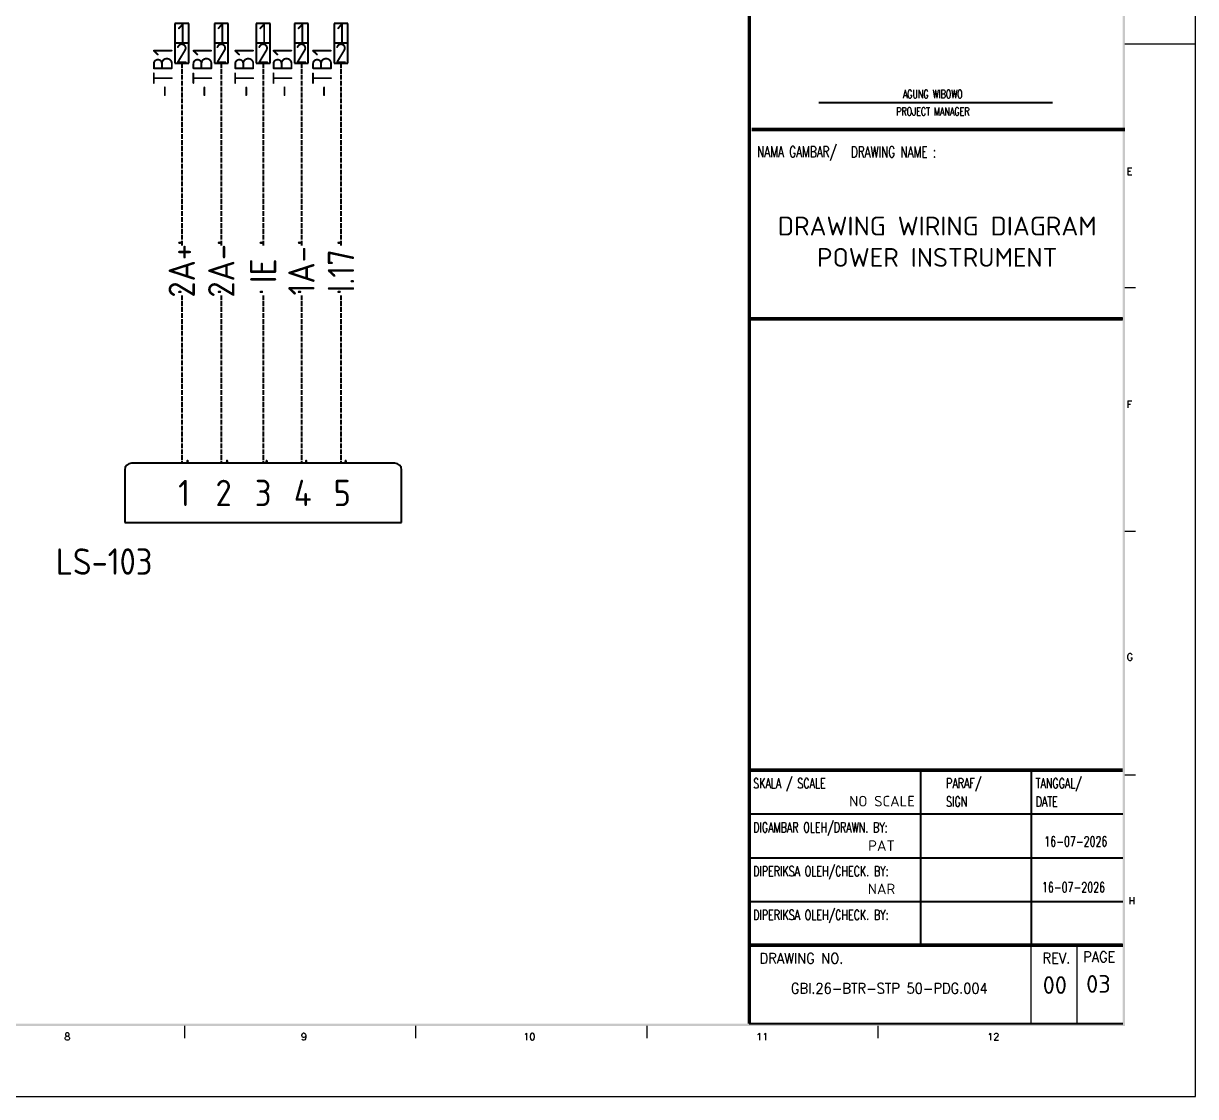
# Model space of a CAD drawing. Header units: millimetres. Extents: x 67033 to 212947, y 35102 to 335921.
# Drawn here: x 71582 to 74551, y 149414 to 152131 of the extents above; entities that cross this region are included whole.
import ezdxf
from ezdxf.enums import TextEntityAlignment as Align

# ---------------------------------------------------------------- set-up
doc = ezdxf.new("R2010")
doc.units = ezdxf.units.MM
doc.linetypes.add('ACAD_ISO02W100', pattern=[15, 12, -3])
for name, color, linetype in [('BORDER', 7, 'Continuous'), ('MISC', 2, 'Continuous'), ('RED_2.5mm^2', 1, 'Continuous'), ('S-Kop', 7, 'Continuous'), ('SYMS', 7, 'Continuous'), ('TAGS', 51, 'Continuous'), ('TERMS', 4, 'Continuous')]:
    doc.layers.add(name, color=color, linetype=linetype)
doc.styles.add('3', font='ROMANS.SHX', dxfattribs={"width": 0.75})
doc.styles.add('ISOCPEUR', font='isocpeur.ttf')
doc.styles.add('ROMANS', font='romans.shx', dxfattribs={"height": 0.3})
doc.styles.add('WD_IEC', font='isocp2.shx', dxfattribs={"width": 0.9, "height": 4})

# ---------------------------------------------------------------- blocks, each defined once
blk = doc.blocks.new('VCN1_12P_6B1C')
at = {"layer": 'SYMS'}
for p, q in [((160, 45), (-40, 45)), ((-45, 40), (-45, 0)), ((165, 0), (165, 40)), ((-45, 0), (165, 0))]:
    blk.add_line(p, q, dxfattribs=at)
for centre, start, end in [((-40, 40), 90, 180), ((160, 40), 0, 90)]:
    blk.add_arc(centre, 5, start, end, dxfattribs=at)
at = {"layer": 'SYMS', "linetype": 'Continuous', "style": 'WD_IEC', "width": 0.9, "flags": 8}
for tag, p in [('TERMDESC01P', (-3, 51)), ('TERMDESC02P', (27, 51)), ('TERMDESC03P', (57, 51)), ('TERMDESC04P', (87, 51)), ('TERMDESC05P', (117, 51))]:
    blk.add_attdef(tag, p, '', height=6, rotation=90, dxfattribs=at)
at = {"layer": 'SYMS', "style": 'WD_IEC'}
for tag, p in [('X2WIRE01P', (3, 51)), ('X2WIRE02P', (33, 51)), ('X2WIRE03P', (63, 51)), ('X2WIRE04P', (93, 51)), ('X2WIRE05P', (123, 51))]:
    blk.add_attdef(tag, text='', height=6, rotation=90, dxfattribs=at).set_placement(p, align=Align.TOP_LEFT)
for tag, p in [('X2_TINY_DOT_DONT_REMOVE_01P', (0, 45)), ('X2_TINY_DOT_DONT_REMOVE_02P', (30, 45)), ('X2_TINY_DOT_DONT_REMOVE_03P', (60, 45)), ('X2_TINY_DOT_DONT_REMOVE_04P', (90, 45)), ('X2_TINY_DOT_DONT_REMOVE_05P', (120, 45))]:
    blk.add_attdef(tag, p, '', height=0.03, dxfattribs=at)
at = {"layer": 'SYMS', "style": 'WD_IEC', "flags": 1}
for tag, p, height in [('X2TERM01P', (0, 45), 0.96), ('X2TERM02P', (30, 45), 0.96), ('X2TERM03P', (60, 45), 0.96), ('X2TERM04P', (90, 45), 0.96), ('X2TERM05P', (120, 45), 0.96), ('MFG', (8.25, 12), 4.5), ('CAT', (8.25, 4.5), 4.5), ('ACE_FLAG', (0, -5.26), 0.96), ('ASSYCODE', (8.25, -8.25), 3), ('CATDESC', (8.25, -17.25), 3)]:
    blk.add_attdef(tag, p, '', height=height, dxfattribs=at)
at = {"layer": 'SYMS', "style": 'WD_IEC'}
for tag, p in [('INST', (-24, 22.18)), ('LOC', (-24, 13.78)), ('TAG1', (-24, 5.38)), ('DESC1', (-24, -3.3)), ('DESC2', (-24, -13.8)), ('DESC3', (-24, -24.3)), ('XREF', (-24, -34.8))]:
    blk.add_attdef(tag, text='', height=7.5, dxfattribs=at).set_placement(p, align=Align.RIGHT)
for tag, p in [('TERM01P', (0, 22.5)), ('TERM02P', (30, 22.5)), ('TERM03P', (60, 22.5)), ('TERM04P', (90, 22.5)), ('TERM05P', (120, 22.5))]:
    blk.add_attdef(tag, text='', height=6, dxfattribs=at).set_placement(p, align=Align.MIDDLE_CENTER)
at = {"layer": 'SYMS', "style": 'WD_IEC', "width": 0.9, "flags": 1}
for tag, p in [('X1LINK', (144, 22.5)), ('FAMILY', (-4.38, 2.87)), ('GENDER', (-4.21, -6.98)), ('WDBLKNAM', (-4.21, -12.39))]:
    blk.add_attdef(tag, p, '', height=1.5, dxfattribs=at)
blk = doc.blocks.new('VSP1001')
for p, q in [((1.75, 5), (-1.75, 5)), ((-1.75, 5), (-1.75, -5)), ((1.75, -5), (1.75, 5)), ((1.75, 0), (-1.75, 0)), ((-1.75, -5), (1.75, -5))]:
    blk.add_line(p, q)
at = {"linetype": 'Continuous', "style": 'WD_IEC', "width": 0.9, "flags": 8}
blk.add_attdef('TERMDESC01', (-1, 6), '', height=2, rotation=90, dxfattribs=at)
blk.add_attdef('X2WIRE01', text='', height=2, rotation=90, dxfattribs=at).set_placement((1, 6), align=Align.TOP_LEFT)
at = {"style": 'WD_IEC'}
for tag, p in [('INST', (-4, 5)), ('LOC', (-4, 2)), ('TAG1', (-4, -1)), ('DESC1', (-4, -4.1)), ('DESC2', (-4, -7.85)), ('DESC3', (-4, -11.6))]:
    blk.add_attdef(tag, text='', height=2.5, dxfattribs=at).set_placement(p, align=Align.RIGHT)
for tag, p in [('TERM01', (0, 2.5)), ('TERM02', (0, -2.5))]:
    blk.add_attdef(tag, text='', height=2, dxfattribs=at).set_placement(p, align=Align.MIDDLE_CENTER)
at = {"style": 'WD_IEC', "width": 0.9, "flags": 1}
for tag, p in [('ACE_FLAG', (-0.5, 4.5)), ('X2TERM01', (0, 5)), ('CAT', (-0.96, 0.48)), ('MFG', (-0.88, 1.65)), ('ASSYCODE', (-1.03, -0.58)), ('FAMILY', (-1.03, -1.66)), ('X8TERM02', (0, -5))]:
    blk.add_attdef(tag, p, '', height=0.25, dxfattribs=at)
at = {"linetype": 'Continuous', "style": 'WD_IEC', "width": 0.9, "flags": 8}
blk.add_attdef('TERMDESC02', text='', height=2, rotation=90, dxfattribs=at).set_placement((-1, -6), align=Align.RIGHT)
blk.add_attdef('X8WIRE02', text='', height=2, rotation=90, dxfattribs=at).set_placement((1, -6), align=Align.TOP_RIGHT)
blk = doc.blocks.new('VT0_LGENERIC')
at = {"style": 'WD_IEC'}
blk.add_attdef('COLOR', text='', height=2.5, rotation=90, dxfattribs=at).set_placement((0, 0), align=Align.MIDDLE_CENTER)
at = {"style": 'WD_IEC', "flags": 1}
for tag, p in [('X2TERM01', (0, 4)), ('X8TERM01', (0, -4))]:
    blk.add_attdef(tag, p, '', height=0.16, rotation=90, dxfattribs=at)
at = {"style": 'WD_IEC'}
for tag, p in [('X2_TINY_DOT_DONT_REMOVE', (0, 4)), ('X8_TINY_DOT_DONT_REMOVE', (0, -4))]:
    blk.add_attdef(tag, p, '', height=0.0001, rotation=90, dxfattribs=at)

msp = doc.modelspace()

# ---------------------------------------------------------------- linework, layer by layer
at = {"layer": 'BORDER', "linetype": 'Continuous', "lineweight": 9}
for p, q in [((74550.7, 152078), (74371.9, 152078)), ((74398.7, 151461.2), (74371.9, 151461.2)), ((74398.7, 150844.4), (74371.9, 150844.4)), ((74398.7, 150227.7), (74371.9, 150227.7)), ((71989.7, 149593), (71989.7, 149561.7)), ((72575.2, 149593), (72575.2, 149561.7)), ((73160.7, 149593), (73160.7, 149561.7)), ((73746.2, 149593), (73746.2, 149561.7))]:
    msp.add_line(p, q, dxfattribs=at)
at = {"layer": 'BORDER', "lineweight": 9}
for p, q in [((74134.5, 149599), (74134.5, 149795.7)), ((74251.2, 149599), (74251.2, 149795.7))]:
    msp.add_line(p, q, dxfattribs=at)
at = {"layer": 'BORDER', "linetype": 'Continuous', "lineweight": 9}
msp.add_lwpolyline([(67033.2, 149414.2), (74550.7, 149414.2), (74550.7, 154723.9), (67033.2, 154723.9)], close=True, dxfattribs=at)
at = {"layer": 'BORDER', "lineweight": 9}
for points in [[(74366.1, 149599), (74372.4, 149592.6), (74366.1, 154543.8), (74372.4, 154550)], [(67307.2, 149599), (67300.9, 149592.6), (74366.1, 149599), (74372.3, 149592.6)]]:
    msp.add_trace(points, dxfattribs=at)
at = {"layer": 'RED_2.5mm^2', "linetype": 'ACAD_ISO02W100'}
for p, q in [((71983.1, 152030.6), (71983.1, 151566.8)), ((72083.2, 152030.6), (72083.2, 151566.8)), ((72286.1, 152030.6), (72286.1, 151566.8)), ((72386.3, 152030.6), (72386.3, 151566.8)), ((71983.1, 151442.5), (71983.1, 151017.3)), ((72083.2, 151442.5), (72083.2, 151019.1)), ((72286.1, 151442.5), (72286.1, 151017.3)), ((72386.3, 151442.5), (72386.3, 151017.3))]:
    msp.add_line(p, q, dxfattribs=at)
at = {"layer": 'RED_2.5mm^2', "color": 2, "linetype": 'ACAD_ISO02W100'}
for p, q in [((72189.3, 152030.6), (72189.3, 151566.8)), ((72189.3, 151442.5), (72189.3, 151017.3))]:
    msp.add_line(p, q, dxfattribs=at)
at = {"layer": 'S-Kop', "color": 7}
for p, q in [((74188.5, 151929.8), (73596.6, 151929.8)), ((74366.1, 151382.7), (73420.4, 151382.7)), ((73853.7, 150240.4), (73853.7, 149797.3)), ((74134.5, 150240.4), (74134.5, 149795.7)), ((73420.4, 150129.6), (74366.1, 150129.6)), ((73420.4, 150018.8), (74366.1, 150018.8)), ((73420.4, 149908.1), (74366.1, 149908.1)), ((73420.4, 149797.3), (74366.1, 149797.3)), ((74366.1, 149797.3), (73420.4, 149797.3)), ((73420.4, 149795.7), (74366.1, 149795.7)), ((73420.4, 149795.7), (74366.1, 149795.7))]:
    msp.add_line(p, q, dxfattribs=at)
at = {"layer": 'S-Kop', "color": 7, "linetype": 'ByBlock'}
for p, q in [((73420.4, 150129.6), (74366.1, 150129.6)), ((73420.4, 149795.7), (74366.1, 149795.7))]:
    msp.add_line(p, q, dxfattribs=at)
at = {"layer": 'S-Kop', "linetype": 'ByBlock'}
msp.add_line((73420.4, 149599), (74366.1, 149599), dxfattribs=at)
at = {"layer": 'S-Kop'}
msp.add_line((73420.4, 149599), (74366.1, 149599), dxfattribs=at)
at = {"layer": 'S-Kop', "color": 7}
for points, const_width in [([(73420.4, 154543.8), (73420.4, 149599)], 8.87), ([(74372.4, 151862.4), (73426.7, 151862.4)], 9.46), ([(74366.1, 151382.7), (73420.4, 151382.7)], 9.46), ([(74366.1, 150240.4), (73420.4, 150240.4)], 9.46), ([(74366.1, 149797.3), (73420.4, 149797.3)], 9.46)]:
    msp.add_lwpolyline(points, dxfattribs=dict(at, const_width=const_width))

# ---------------------------------------------------------------- block references
at = {"layer": 'SYMS', "linetype": 'ACAD_ISO02W100'}
ref = msp.add_blockref('VSP1001', (71983.1, 152080.7), dxfattribs=dict(at, xscale=10.01234772107148, yscale=10.01234772107148, zscale=10.01234772107148))
ref.add_attrib('TAG1', '-TB1', dxfattribs={"layer": 'TAGS', "height": 50.06, "rotation": 90, "style": 'WD_IEC'}).set_placement((71960.1, 152070.7), align=Align.RIGHT)
ref.add_attrib('TERM01', '1', dxfattribs={"layer": 'TERMS', "height": 50.1, "style": 'WD_IEC'}).set_placement((71983.1, 152105.7), align=Align.MIDDLE_CENTER)
ref.add_attrib('TERM02', '2', dxfattribs={"layer": 'TERMS', "height": 50.1, "style": 'WD_IEC'}).set_placement((71983.1, 152055.7), align=Align.MIDDLE_CENTER)
ref = msp.add_blockref('VSP1001', (72083.2, 152080.7), dxfattribs=dict(at, xscale=10.01234772107148, yscale=10.01234772107148, zscale=10.01234772107148))
ref.add_attrib('TAG1', '-TB1', dxfattribs={"layer": 'TAGS', "height": 50.06, "rotation": 90, "style": 'WD_IEC'}).set_placement((72060.3, 152070.7), align=Align.RIGHT)
ref.add_attrib('TERM01', '1', dxfattribs={"layer": 'TERMS', "height": 50.1, "style": 'WD_IEC'}).set_placement((72083.2, 152105.7), align=Align.MIDDLE_CENTER)
ref.add_attrib('TERM02', '2', dxfattribs={"layer": 'TERMS', "height": 50.1, "style": 'WD_IEC'}).set_placement((72083.2, 152055.7), align=Align.MIDDLE_CENTER)
ref = msp.add_blockref('VSP1001', (72189.3, 152080.7), dxfattribs=dict(at, xscale=10.01234772107148, yscale=10.01234772107148, zscale=10.01234772107148))
ref.add_attrib('TAG1', '-TB1', dxfattribs={"layer": 'TAGS', "height": 50.06, "rotation": 90, "style": 'WD_IEC'}).set_placement((72166.3, 152070.7), align=Align.RIGHT)
ref.add_attrib('TERM01', '1', dxfattribs={"layer": 'TERMS', "height": 50.1, "style": 'WD_IEC'}).set_placement((72189.3, 152105.7), align=Align.MIDDLE_CENTER)
ref.add_attrib('TERM02', '2', dxfattribs={"layer": 'TERMS', "height": 50.1, "style": 'WD_IEC'}).set_placement((72189.3, 152055.7), align=Align.MIDDLE_CENTER)
ref = msp.add_blockref('VSP1001', (72286.1, 152080.7), dxfattribs=dict(at, xscale=10.01234772107148, yscale=10.01234772107148, zscale=10.01234772107148))
ref.add_attrib('TAG1', '-TB1', dxfattribs={"layer": 'TAGS', "height": 50.06, "rotation": 90, "style": 'WD_IEC'}).set_placement((72263.2, 152070.7), align=Align.RIGHT)
ref.add_attrib('TERM01', '1', dxfattribs={"layer": 'TERMS', "height": 50.1, "style": 'WD_IEC'}).set_placement((72286.1, 152105.7), align=Align.MIDDLE_CENTER)
ref.add_attrib('TERM02', '2', dxfattribs={"layer": 'TERMS', "height": 50.1, "style": 'WD_IEC'}).set_placement((72286.1, 152055.7), align=Align.MIDDLE_CENTER)
ref = msp.add_blockref('VSP1001', (72386.3, 152080.7), dxfattribs=dict(at, xscale=10.01234772107148, yscale=10.01234772107148, zscale=10.01234772107148))
ref.add_attrib('TAG1', '-TB1', dxfattribs={"layer": 'TAGS', "height": 50.06, "rotation": 90, "style": 'WD_IEC'}).set_placement((72363.3, 152070.7), align=Align.RIGHT)
ref.add_attrib('TERM01', '1', dxfattribs={"layer": 'TERMS', "height": 50.1, "style": 'WD_IEC'}).set_placement((72386.3, 152105.7), align=Align.MIDDLE_CENTER)
ref.add_attrib('TERM02', '2', dxfattribs={"layer": 'TERMS', "height": 50.1, "style": 'WD_IEC'}).set_placement((72386.3, 152055.7), align=Align.MIDDLE_CENTER)
ref = msp.add_blockref('VT0_LGENERIC', (71983.1, 151504.6), dxfattribs=dict(at, xscale=10.01234772107148, yscale=10.01234772107148, zscale=10.01234772107148))
ref.add_attrib('X8_TINY_DOT_DONT_REMOVE', '.', (71983.1, 151442.5), dxfattribs={"layer": 'MISC', "height": 66.7, "rotation": 90, "style": 'WD_IEC'})
ref.add_attrib('X2_TINY_DOT_DONT_REMOVE', '.', (71983.1, 151566.8), dxfattribs={"layer": 'MISC', "height": 66.7, "rotation": 90, "style": 'WD_IEC'})
ref.add_attrib('COLOR', '2A+', dxfattribs={"layer": 'MISC', "height": 66.75, "rotation": 90, "style": 'WD_IEC'}).set_placement((71983.1, 151504.6), align=Align.MIDDLE_CENTER)
ref = msp.add_blockref('VT0_LGENERIC', (72083.2, 151504.6), dxfattribs=dict(at, xscale=10.01234772107148, yscale=10.01234772107148, zscale=10.01234772107148))
ref.add_attrib('X8_TINY_DOT_DONT_REMOVE', '.', (72083.2, 151442.5), dxfattribs={"layer": 'MISC', "height": 66.7, "rotation": 90, "style": 'WD_IEC'})
ref.add_attrib('X2_TINY_DOT_DONT_REMOVE', '.', (72083.2, 151566.8), dxfattribs={"layer": 'MISC', "height": 66.7, "rotation": 90, "style": 'WD_IEC'})
ref.add_attrib('COLOR', '2A-', dxfattribs={"layer": 'MISC', "height": 66.75, "rotation": 90, "style": 'WD_IEC'}).set_placement((72083.2, 151504.6), align=Align.MIDDLE_CENTER)
ref = msp.add_blockref('VT0_LGENERIC', (72189.3, 151504.6), dxfattribs=dict(at, xscale=10.01234772107148, yscale=10.01234772107148, zscale=10.01234772107148))
ref.add_attrib('X8_TINY_DOT_DONT_REMOVE', '.', (72189.3, 151442.5), dxfattribs={"layer": 'MISC', "height": 66.7, "rotation": 90, "style": 'WD_IEC'})
ref.add_attrib('X2_TINY_DOT_DONT_REMOVE', '.', (72189.3, 151566.8), dxfattribs={"layer": 'MISC', "height": 66.7, "rotation": 90, "style": 'WD_IEC'})
ref.add_attrib('COLOR', 'IE', dxfattribs={"layer": 'MISC', "height": 66.75, "rotation": 90, "style": 'WD_IEC'}).set_placement((72189.3, 151504.6), align=Align.MIDDLE_CENTER)
ref = msp.add_blockref('VT0_LGENERIC', (72286.1, 151504.6), dxfattribs=dict(at, xscale=10.01234772107148, yscale=10.01234772107148, zscale=10.01234772107148))
ref.add_attrib('X8_TINY_DOT_DONT_REMOVE', '.', (72286.1, 151442.5), dxfattribs={"layer": 'MISC', "height": 66.7, "rotation": 90, "style": 'WD_IEC'})
ref.add_attrib('X2_TINY_DOT_DONT_REMOVE', '.', (72286.1, 151566.8), dxfattribs={"layer": 'MISC', "height": 66.7, "rotation": 90, "style": 'WD_IEC'})
ref.add_attrib('COLOR', '1A-', dxfattribs={"layer": 'MISC', "height": 66.75, "rotation": 90, "style": 'WD_IEC'}).set_placement((72286.1, 151504.6), align=Align.MIDDLE_CENTER)
ref = msp.add_blockref('VT0_LGENERIC', (72386.3, 151504.6), dxfattribs=dict(at, xscale=10.01234772107148, yscale=10.01234772107148, zscale=10.01234772107148))
ref.add_attrib('X8_TINY_DOT_DONT_REMOVE', '.', (72386.3, 151442.5), dxfattribs={"layer": 'MISC', "height": 66.7, "rotation": 90, "style": 'WD_IEC'})
ref.add_attrib('X2_TINY_DOT_DONT_REMOVE', '.', (72386.3, 151566.8), dxfattribs={"layer": 'MISC', "height": 66.7, "rotation": 90, "style": 'WD_IEC'})
ref.add_attrib('COLOR', 'I.17', dxfattribs={"layer": 'MISC', "height": 66.75, "rotation": 90, "style": 'WD_IEC'}).set_placement((72386.3, 151504.6), align=Align.MIDDLE_CENTER)
ref = msp.add_blockref('VCN1_12P_6B1C', (71989, 150867.1), dxfattribs=dict(at, xscale=3.33744924035716, yscale=3.33744924035716, zscale=3.33744924035716))
ref.add_attrib('X2_TINY_DOT_DONT_REMOVE_01P', '.', (71989, 151017.3), dxfattribs={"layer": 'MISC', "height": 66.7, "style": 'WD_IEC'})
ref.add_attrib('TERM01P', '1', dxfattribs={"layer": 'TERMS', "height": 66.7, "style": 'WD_IEC'}).set_placement((71989, 150942.2), align=Align.MIDDLE_CENTER)
ref.add_attrib('TAG1', 'LS-103', dxfattribs={"layer": 'TAGS', "height": 66.75, "style": 'WD_IEC'}).set_placement((71908.9, 150735.2), align=Align.RIGHT)
ref.add_attrib('X2_TINY_DOT_DONT_REMOVE_02P', '.', (72089.1, 151017.3), dxfattribs={"layer": 'MISC', "height": 66.7, "style": 'WD_IEC'})
ref.add_attrib('TERM02P', '2', dxfattribs={"layer": 'TERMS', "height": 66.7, "style": 'WD_IEC'}).set_placement((72089.1, 150942.2), align=Align.MIDDLE_CENTER)
ref.add_attrib('X2_TINY_DOT_DONT_REMOVE_03P', '.', (72189.3, 151017.3), dxfattribs={"layer": 'MISC', "height": 66.7, "style": 'WD_IEC'})
ref.add_attrib('TERM03P', '3', dxfattribs={"layer": 'TERMS', "height": 66.7, "style": 'WD_IEC'}).set_placement((72189.3, 150942.2), align=Align.MIDDLE_CENTER)
ref.add_attrib('X2_TINY_DOT_DONT_REMOVE_04P', '.', (72289.4, 151017.3), dxfattribs={"layer": 'MISC', "height": 66.7, "style": 'WD_IEC'})
ref.add_attrib('TERM04P', '4', dxfattribs={"layer": 'TERMS', "height": 66.7, "style": 'WD_IEC'}).set_placement((72289.4, 150942.2), align=Align.MIDDLE_CENTER)
ref.add_attrib('X2_TINY_DOT_DONT_REMOVE_05P', '.', (72389.5, 151017.3), dxfattribs={"layer": 'MISC', "height": 66.7, "style": 'WD_IEC'})
ref.add_attrib('TERM05P', '5', dxfattribs={"layer": 'TERMS', "height": 66.7, "style": 'WD_IEC'}).set_placement((72389.5, 150942.2), align=Align.MIDDLE_CENTER)

# ---------------------------------------------------------------- texts
at = {"layer": 'BORDER', "linetype": 'Continuous', "lineweight": 9, "style": 'ROMANS'}
for s, height, p in [('E', 17.9, (74376.4, 151747.2)), ('F', 17.9, (74376.4, 151157.3)), ('G', 17.9, (74376.4, 150518.2)), ('H', 17.9, (74380.9, 149901.4)), ('8', 17.9, (71685.8, 149557.2)), ('9', 17.9, (72284.7, 149557.2)), ('10', 17.88, (72847.9, 149557.2)), ('11', 17.88, (73437.8, 149557.2)), ('12', 17.88, (74023.3, 149557.2))]:
    msp.add_text(s, height=height, dxfattribs=at).set_placement(p)
at = {"layer": 'BORDER', "linetype": 'Continuous', "lineweight": 9, "style": 'ISOCPEUR'}
for s, p in [('NO SCALE', (73756.7, 150148.6)), ('PAT', (73755.4, 150036.1)), ('NAR', (73755.4, 149926.5))]:
    msp.add_text(s, height=26.82, dxfattribs=at).set_placement(p, align=Align.CENTER)
at = {"layer": 'BORDER', "linetype": 'Continuous', "lineweight": 9, "style": 'ROMANS', "width": 0.9}
for s, height, p in [('DRAWING NO.', 26.816, (73552.7, 149750.7)), ('REV.', 26.82, (74198.3, 149751.3)), ('GBI.26-BTR-STP 50-PDG.004', 26.816, (73775.1, 149674.7))]:
    msp.add_text(s, height=height, dxfattribs=at).set_placement(p, align=Align.CENTER)
at = {"layer": 'BORDER', "color": 7, "lineweight": 9, "style": 'ROMANS', "width": 0.9}
msp.add_text('PAGE', height=26.82, dxfattribs=at).set_placement((74266, 149754.5))
at = {"layer": 'BORDER', "linetype": 'Continuous', "lineweight": 9, "style": 'ISOCPEUR'}
for s, p in [('00', (74194.3, 149696.5)), ('03', (74304.7, 149699.4))]:
    msp.add_text(s, height=44.69, dxfattribs=at).set_placement(p, align=Align.MIDDLE)
at = {"layer": 'BORDER', "color": 4, "lineweight": 9, "insert": (73896.4, 151578.2), "char_height": 47.674, "width": 951.976, "attachment_point": 5, "style": 'ISOCPEUR'}
msp.add_mtext('{\\C256;DRAWING WIRING DIAGRAM POWER INSTRUMENT}', dxfattribs=at)
at = {"layer": 'S-Kop', "color": 7, "linetype": 'ByBlock', "style": '3', "width": 0.7}
for s, height, p in [('AGUNG WIBOWO', 20.981, (73809.2, 151941.5)), ('PROJECT MANAGER', 20.981, (73792.6, 151897.4)), ('NAMA GAMBAR/', 27.695, (73440.1, 151792.1)), ('DRAWING NAME :', 27.695, (73677.7, 151791.7)), ('SKALA / SCALE', 25.177, (73430.3, 150194.7)), ('PARAF/', 25.18, (73919, 150194.8)), ('TANGGAL/', 25.18, (74145.8, 150194.8)), ('SIGN', 25.18, (73919, 150148.2)), ('DATE', 25.18, (74145.8, 150148.2)), ('DIGAMBAR OLEH/DRAWN. BY:', 25.177, (73430.3, 150082.9)), ('16-07-2026', 25.18, (74167.4, 150047.5)), ('DIPERIKSA OLEH/CHECK. BY:', 25.177, (73430.3, 149972.1)), ('16-07-2026', 25.18, (74161.5, 149931.4)), ('DIPERIKSA OLEH/CHECK. BY:', 25.177, (73430.3, 149861.4))]:
    msp.add_text(s, height=height, dxfattribs=at).set_placement(p)

doc.saveas('drawing.dxf')
